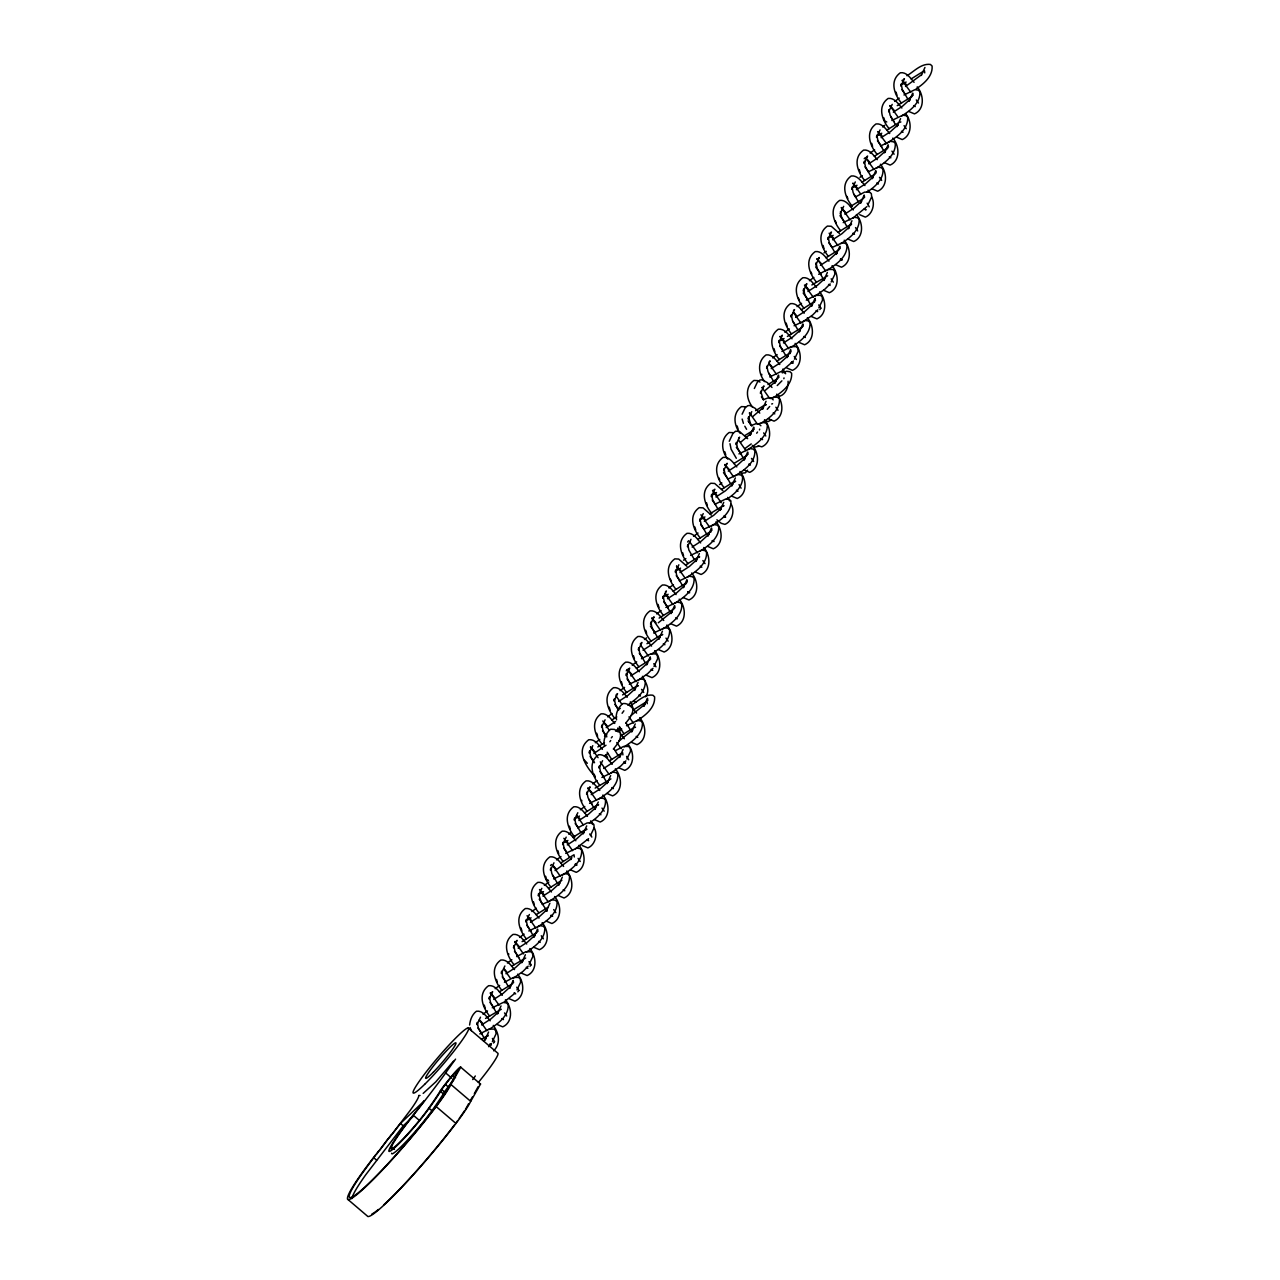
<?xml version="1.0" encoding="UTF-8"?>
<svg xmlns="http://www.w3.org/2000/svg" width="1280" height="1280" viewBox="0 0 1280 1280"><rect width="100%" height="100%" fill="white"/><g stroke="black" fill="none" stroke-linecap="round" stroke-linejoin="round"><path stroke-width="1.5" d="M484.288 1005.104L485.168 1008.144M488.576 1032.064L484.992 1040.096L485.984 1038.192L483.552 1040.976M496.512 979.424L497.392 982.464M501.024 1005.92L497.44 1013.936L498.432 1012.048L490.976 1018.88L481.6 1024.944M508.64 954.736L508.704 953.808M521.008 927.936L521.904 930.976M525.392 954.72L521.808 962.736L522.8 960.848L515.344 967.68L505.968 973.744M533.456 901.776L534.352 904.816M545.616 876.256L546.496 879.296L548.528 880.416M549.888 903.232L546.304 911.248L547.296 909.36L539.856 916.192L530.48 922.256M557.824 850.576L558.72 853.616M562.336 877.072L558.752 885.088L559.744 883.2L552.304 890.032L542.928 896.112M569.44 826.176L570.336 829.216M581.712 801.2L581.76 800.288M586.704 825.872L583.12 833.888L584.112 832L576.672 838.832L567.296 844.912M594.208 774.128L595.088 777.168M596.736 733.248L597.616 736.288M609.184 707.088L610.064 710.128M610.64 775.584L607.76 782.112M621.328 681.568L622.208 684.608M623.088 749.424L619.504 757.456L620.496 755.552L613.056 762.384L603.68 768.464M633.552 655.888L634.432 658.928M635.232 723.904L631.648 731.936L632.64 730.032L618.896 741.12M638.064 682.384L634.48 690.416L635.472 688.512L628.016 695.344L618.656 701.424M645.744 630.288L646.624 633.328M658.064 604.4L658.944 607.44M662.432 631.184L658.848 639.216L659.84 637.312L652.384 644.144L643.024 650.224M682.656 552.72L683.536 555.76M694.88 527.04L695.76 530.08M699.376 553.536L695.792 561.568L696.784 559.664L689.344 566.496L679.968 572.576M706.496 502.64L707.376 505.68M724.864 451.856L725.744 454.896M723.744 502.336L720.16 510.368L721.152 508.464L713.712 515.296L704.336 521.376M711.44 526.032C720.288 520.512 731.616 512.672 730.912 500.944L729.232 499.36L725.952 498.912L714.992 504.208M737.184 425.984L738.064 429.024M735.36 477.936L731.776 485.952L732.768 484.064L725.328 490.896L715.952 496.976M761.712 375.232L761.776 374.304M766.048 401.28L762.464 409.296L763.456 407.408L752.928 416.416M774 348.624L774.88 351.664M786.176 323.024L787.056 326.064M823.088 245.456L823.968 248.496M827.376 272.432L823.792 280.464L824.784 278.56L817.344 285.392L807.968 291.472M851.968 220.752L848.384 228.784L849.376 226.88L841.936 233.712L832.56 239.792M859.248 169.488L860.128 172.528M871.696 143.344L872.576 146.384M883.84 117.824L884.72 120.864L886.752 121.984M896.064 92.144L896.944 95.184M900.576 118.64L896.992 126.656L897.984 124.768L890.528 131.6L881.152 137.68M924.944 67.44L921.36 75.456M469.616 1025.04C470.144 1019.92 472.176 1014.32 476.448 1011.232C482.608 1010.304 486.688 1016.72 490.144 1020.816M723.936 468.608L725.056 474.128L730.256 483.184M729.984 443.712L731.104 449.232L736.304 458.288M840.448 211.632L841.552 217.152L846.752 226.208M852.064 187.216L853.168 192.736L858.368 201.808M487.92 1036.08L488.096 1035.28L481.424 1039.408M586.048 829.888L586.992 829.216M597.664 805.488L598.608 804.8M637.408 686.4L638.352 685.728M634.672 727.52L635.52 727.248M661.776 635.2L662.72 634.528M686.288 583.712L686.464 582.896L673.12 591.184M698.736 557.552L699.664 556.88M710.88 532.032L711.056 531.232L697.712 539.504M723.104 506.352L724.032 505.68M734.72 481.952L735.648 481.28M753.088 431.184L753.264 430.368L744.928 435.536M759.472 429.92L759.664 429.104M765.408 405.296L766.336 404.608M771.712 403.984L772.56 403.712M783.84 378.72L784.032 377.904M790 353.616L790.176 352.816L776.832 361.088M814.4 302.336L814.592 301.52L801.248 309.808M851.312 224.768L851.504 223.968L838.16 232.24M887.472 148.8L887.648 148L874.32 156.272M900.016 122.256L900.864 121.968M494.496 1041.792L493.456 1043.04M518.864 990.576L517.824 991.84M612.336 736.608L611.312 737.872M628.704 759.776L626.592 756.416M688.64 540.72L687.6 541.984M741.088 488.192L739.04 484.576M804.48 285.136L813.28 297.232M820.848 308.304L819.808 309.568M833.296 282.144L831.168 278.8M877.616 131.6L886.464 143.424M857.664 230.944L855.536 227.6M869.216 206.8L867.152 203.184M901.984 80.4L910.832 92.224M729.232 441.28L732.928 433.488L735.568 431.216L739.456 431.424L747.632 438.656M742.112 414.192L745.088 407.968L747.712 405.696L749.92 405.488L755.168 408.32L759.792 413.12M754.336 388.512L757.296 382.288L759.936 380.016L762.144 379.808L767.376 382.64L772 387.456M840.144 213.776L843.68 206.336M851.76 189.36L855.296 181.936M880.064 129.904L876.528 137.328L876.816 135.184L877.936 140.704L883.136 149.76M892.208 104.384L888.672 111.808L888.976 109.664L890.08 115.184L895.28 124.24M592.784 745.68L589.248 753.104L589.552 750.976L590.672 756.496L593.824 762.464M605.104 719.808L601.568 727.232L601.872 725.088L602.992 730.608L606.144 736.576M678.864 564.8L675.328 572.224L675.632 570.096L676.752 575.616L681.952 584.672M691.008 539.28L687.488 546.704L687.776 544.576L688.896 550.096L694.096 559.152M703.232 513.6L699.696 521.024L700 518.896L701.12 524.416L706.32 533.472M723.632 470.736L727.168 463.312L726.096 464.448M751.76 411.648L748.224 419.072L748.528 416.928L751.024 425.312M480.512 1017.184L476.976 1024.608L477.264 1022.464L478.384 1027.984L483.584 1037.04M504.88 965.984L501.344 973.408L501.632 971.264L502.752 976.784L507.952 985.84M529.376 914.496L525.84 921.92L526.144 919.776L527.264 925.296L532.464 934.352M541.824 888.336L538.288 895.76L538.592 893.616L541.088 902.016L547.056 911.056M553.968 862.816L550.432 870.24L550.736 868.096L551.856 873.616L557.056 882.672M566.192 837.136L562.656 844.56L562.96 842.416L564.08 847.936L569.264 856.992M577.808 812.736L574.272 820.16L574.576 818.016L575.696 823.536L580.88 832.592M602.576 760.688L599.04 768.112L599.344 765.984L600.464 771.504L605.648 780.56M794.448 359.152L798.144 351.392L797.808 348.208L796.128 346.608L791.024 346.672L781.904 351.456M818.848 307.856L822.544 300.112L822.208 296.912L820.528 295.328L815.424 295.376L806.304 300.176M831.168 281.984L834.864 274.224L834.528 271.04L832.848 269.44L827.744 269.504L818.624 274.288M867.984 204.624L871.68 196.864L871.344 193.68L869.664 192.096L864.56 192.144L855.44 196.944M654 666.416L657.696 658.656L657.36 655.472L655.68 653.872L650.576 653.936L641.456 658.72M645.52 696.8C650.688 690.288 645.92 682.304 642.464 676.32M598.288 802.032L594.736 809.488L595.728 807.6L588.288 814.432L578.912 820.496M492.368 1041.616L496.064 1033.856L495.728 1030.672L494.048 1029.088L488.944 1029.136L479.824 1033.936M516.96 989.936L520.656 982.176L520.32 978.992L518.64 977.408L513.536 977.456L504.416 982.256M529.184 964.256L532.88 956.496L532.544 953.312L530.864 951.728L525.76 951.776L516.64 956.576M590.512 835.424L594.192 827.664L593.856 824.48L592.176 822.88L587.088 822.944L577.952 827.728M626.88 758.976L630.576 751.216L630.24 748.032L628.56 746.432L623.456 746.496L615.488 750.608M468.512 1103.84L467.888 1105.072A59.488 5.824 -49.6 0 1 465.456 1109.264M607.056 783.6L608.048 781.712L600.608 788.544L591.232 794.624M570.896 859.568L571.888 857.68M375.872 1154.56L372.784 1158.56A84.544 8.272 -49.6 0 0 357.392 1194.16A84.544 8.272 -49.6 0 0 436.176 1106.592A62.432 6.112 -49.6 0 0 450.928 1084.496L460.736 1067.216L480.512 1084.08L470.704 1101.36A62.432 6.112 -49.6 0 1 455.952 1123.44A84.544 8.272 -49.6 0 1 399.792 1189.36A84.544 8.272 -49.6 0 1 367.296 1216L347.52 1199.136M470.448 1100.432L472.384 1097.008M474.336 1093.6L478.176 1086.624M747.568 470.208L745.392 472.832L741.552 473.184M493.68 1050.848C501.072 1043.296 498.928 1033.008 493.264 1025.376M392.272 1133.968L400.432 1123.456L424.416 1100.704L423.808 1101.488A179.536 17.584 -49.6 0 1 412.352 1116.08A64.88 6.352 -49.6 0 0 389.392 1149.056L388.816 1150.848A35.696 3.488 -49.6 0 0 401.248 1141.344A35.696 3.488 -49.6 0 0 425.344 1113.392L429.104 1108.32A111.776 10.944 -49.6 0 0 441.744 1089.552L442.128 1088.96A12.192 1.2 -49.6 0 1 444.688 1085.408L445.408 1084.48A47.008 4.608 -49.6 0 1 452.72 1075.36L458.656 1069.424L448.368 1087.856A59.488 5.824 -49.6 0 1 436.576 1105.504L434.976 1107.664A81.6 7.984 -49.6 0 1 363.376 1188.384A81.6 7.984 -49.6 0 1 362.816 1172.528L378.96 1150.576M391.616 1153.248A35.696 3.488 -49.6 0 0 404.048 1143.728A35.696 3.488 -49.6 0 0 428.144 1115.776L431.92 1110.72A111.776 10.944 -49.6 0 0 444.56 1091.936L444.928 1091.344A12.192 1.2 -49.6 0 1 447.488 1087.808L448.224 1086.864A47.008 4.608 -49.6 0 1 452.448 1081.536M866.992 206.528L853.024 218.016M830.176 283.872L824.896 289.184L815.056 296.128M817.856 309.76L812.576 315.072L802.736 322M793.456 361.04L781.776 371.056M781.904 380.832L777.232 385.536M769.68 406.512L767.248 409.28M756.688 433.216L757.536 432.032M653.008 668.304L647.728 673.616L637.888 680.544M609.856 741.744L610.704 740.544M625.888 760.864L620.608 766.192L610.768 773.12M528.192 966.16L522.912 971.472L513.072 978.4M491.376 1043.504L488.608 1046.672M413.12 1116.48L403.248 1125.84L365.648 1174.912A81.6 7.984 -49.6 0 0 351.984 1198.56M376.784 1153.936L388.256 1138.56M379.872 1149.952L391.376 1134.56M389.152 1137.968L410.192 1110.384A45.536 4.464 -49.6 0 0 418.64 1096.448M453.504 1061.136L435.824 1081.824L423.168 1093.392M864.208 158.752L865.168 157.76M626.288 670.832L627.248 669.84M550.56 865.52L551.52 864.512M530.016 966.24L530.976 965.248M921.488 74.752L905.52 86.48M625.648 723.136C629.36 718.88 633.952 713.024 632.768 707.136L631.088 705.552L627.824 705.104M613.328 749.024C617.04 744.768 621.632 738.912 620.448 733.024L618.768 731.44L615.504 730.992M588.56 838.64L575.536 848.816M571.04 858.864L555.072 870.592M515.024 993.168L504.304 1001.84M902.8 80.24L904.432 78.704L900.896 86.128L901.184 83.984L902.304 89.504L907.504 98.56M865.984 157.584L867.616 156.048L864.08 163.472L864.368 161.344L865.488 166.864L870.688 175.92M805.232 285.232L806.864 283.696L803.328 291.12L803.632 288.976L804.752 294.496L809.936 303.568M713.232 490.736L714.848 489.2L711.312 496.624L711.616 494.48L712.736 500L717.936 509.056M640.288 643.984L641.92 642.448L638.384 649.872L638.688 647.728L639.792 653.248L644.992 662.32M628.08 669.664L629.696 668.128L626.16 675.552L626.464 673.408L627.584 678.928L632.768 688M615.92 695.184L617.552 693.648L614.016 701.072L614.32 698.928L615.44 704.448L618.592 710.416M906.96 75.744C914.128 71.376 921.392 63.2 930.416 64.448L932.096 66.032C932.944 76.096 923.776 83.936 916.064 88.896M894.736 101.424L899.2 98.128M882.592 126.944L884.72 125.296M870.144 153.088L874.608 149.808M809.392 280.736L813.856 277.44M797.072 306.624L801.536 303.328M784.88 332.224L789.36 328.944M772.656 357.904L777.136 354.624M751.248 443.92L744.864 448.608M693.536 536.32L698.016 533.04M668.944 588L673.424 584.704M656.624 613.888L661.104 610.592M644.448 639.488L646.576 637.84M632.224 665.168L636.688 661.872M620.08 690.688L624.544 687.392M607.632 716.848L612.096 713.552M595.312 742.72L599.776 739.44M606.016 745.248L593.888 753.456M592.656 783.888L597.12 780.592M580.336 809.76L584.8 806.48M568.72 834.176L570.848 832.528M556.496 859.856L560.976 856.56M544.352 885.376L548.816 882.08M531.904 911.536L536.384 908.24M519.584 937.408L524.064 934.128M507.408 963.024L511.872 959.728M495.184 988.704L499.648 985.408M483.04 1014.224L487.504 1010.928M622.096 713.28L623.872 710.816M830.384 233.152L831.456 232.016L827.92 239.44L828.224 237.312L829.344 242.832L834.528 251.888M818.224 258.672L819.312 257.536L815.776 264.976L816.08 262.832L817.2 268.352L822.384 277.408M793.472 310.72L794.544 309.584L791.008 317.008L791.312 314.864L792.432 320.384L797.616 329.44M781.28 336.32L782.352 335.184L778.816 342.608L779.12 340.464L780.24 345.984L785.44 355.056M769.056 362L770.128 360.864L766.608 368.288L766.896 366.144L768.016 371.664L773.216 380.736M762.912 387.104L763.984 385.968L760.448 393.392L760.752 391.248L763.248 399.632M738.544 438.304L739.616 437.168L736.08 444.592L736.384 442.448L737.504 447.968L742.688 457.024M771.152 420.064L768.064 421.568L764.384 420.496M758.704 446.224L753.872 447.296M665.344 592.096L666.416 590.96L662.88 598.384L663.184 596.24L664.304 601.76L669.504 610.816M653.024 617.984L654.096 616.848L650.576 624.272L650.864 622.128L651.984 627.648L657.184 636.704M589.056 787.984L590.128 786.848L586.592 794.272L586.896 792.128L588.016 797.648L593.2 806.704M515.984 941.504L517.056 940.368L513.52 947.792L513.824 945.648L514.944 951.184L520.144 960.24M491.568 992.8L492.656 991.664L489.12 999.088L489.424 996.944L490.528 1002.464L495.728 1011.52M859.952 177.328L862.288 175.68M866.944 192.128C874.656 187.168 883.824 179.328 882.96 169.28L881.28 167.68L878 167.232L868.208 171.856M823.968 252.944L826.304 251.296M765.376 390.256L775.904 381.248L774.912 383.152L778.496 375.12L778.896 377.424M740.608 442.304L751.136 433.296L750.16 435.184L753.728 427.152L754.128 429.456M719.52 484.592L721.856 482.944M726.496 499.392C734.208 494.432 743.376 486.592 742.528 476.544L740.832 474.944L737.568 474.496L727.76 479.12M683.536 560.208L685.872 558.56M629.2 703.84C636.912 698.88 646.08 691.04 645.216 680.992L643.536 679.392L640.256 678.944L629.312 684.24M631.6 704.896C638.192 701.2 644.784 693.808 652.928 695.232L654.608 696.832C655.376 708 644.8 715.872 636.288 721.168M615.584 721.504L606.208 727.584M616.752 730L620.096 727.632M619.376 730.576L621.712 728.928M604.432 755.872L607.776 753.52M589.456 822.912C597.168 817.968 606.336 810.112 605.472 800.064L603.792 798.48L600.528 798.032L589.568 803.328M901.552 116.064C910.064 110.752 920.64 102.896 919.872 91.712L918.192 90.128L914.912 89.68L903.968 94.976M875.808 168.48C884.672 162.96 896 155.12 895.28 143.392L893.6 141.808L890.32 141.36L880.528 145.968M840.8 243.696C849.312 238.4 859.888 230.528 859.12 219.36L857.44 217.776L854.176 217.328L843.216 222.624M827.504 269.968C836.368 264.448 847.696 256.624 846.976 244.88L845.296 243.296L842.016 242.848L832.224 247.456M790.56 347.616C799.408 342.096 810.736 334.256 810.032 322.528L808.352 320.928L805.072 320.48L794.112 325.776M772.192 398.384C781.04 392.864 792.368 385.04 791.648 373.296L789.968 371.712L786.704 371.264L782.32 372.88M761.12 423.328C769.616 418.016 780.192 410.16 779.44 398.976L777.744 397.392L774.48 396.944L770.096 398.56M747.824 449.584C756.672 444.064 768 436.24 767.28 424.496L765.6 422.912L762.336 422.464L757.952 424.08M735.376 475.744C744.224 470.224 755.552 462.384 754.832 450.656L753.152 449.056L749.888 448.624L738.928 453.92M700.368 550.96C708.864 545.664 719.44 537.792 718.688 526.624L717.008 525.024L713.728 524.592L703.936 529.2M687.072 577.232C695.92 571.712 707.248 563.872 706.544 552.144L704.864 550.56L701.584 550.112L690.624 555.408M674.624 603.376C683.472 597.856 694.8 590.032 694.096 578.304L692.416 576.704L689.136 576.256L679.344 580.88M658.288 622.8L672.016 611.712L671.04 613.6L674.608 605.584L675.008 607.872M662.304 629.264C671.168 623.744 682.496 615.92 681.776 604.176L680.096 602.592L676.816 602.144L665.872 607.44M651.264 654.128C659.776 648.832 670.352 640.96 669.584 629.792L667.904 628.192L664.624 627.744L653.68 633.04M631.12 715.44L644.864 704.352L643.872 706.256L647.456 698.224L647.84 700.528M624.064 746.848C632.576 741.552 643.152 733.68 642.384 722.512L640.704 720.912L637.44 720.464L626.48 725.76M598.32 799.264C607.184 793.744 618.512 785.92 617.792 774.192L616.112 772.592L612.848 772.144L601.888 777.44M562.176 875.232C571.024 869.712 582.352 861.888 581.648 850.16L579.952 848.56L576.688 848.112L565.728 853.408M550.032 900.752C558.88 895.232 570.208 887.408 569.488 875.68L567.808 874.08L564.544 873.632L553.584 878.928M537.584 926.912C546.432 921.392 557.76 913.568 557.04 901.824L555.36 900.24L552.096 899.792L542.288 904.4M526.416 952.048C534.912 946.752 545.488 938.88 544.736 927.712L543.04 926.112L539.776 925.68L528.816 930.976M488.704 1029.6C497.568 1024.08 508.896 1016.256 508.176 1004.512L506.496 1002.928L503.216 1002.48L492.272 1007.776M902.784 84.096L906.128 82.032M911.12 78.928L924.464 70.64L924.752 72.896M897.232 105.632L912.24 96.32M878.416 135.296L881.76 133.232M886.752 130.128L898.432 122.88M853.664 187.328L856.992 185.264M862 182.16L875.328 173.872M850.384 206.56L863.712 198.288M829.824 237.424L833.152 235.344M826.016 257.76L839.344 249.488M811.888 284.96L827.664 275.776M780.72 340.576L784.048 338.512M787.392 336.448L802.4 327.136M768.032 384.544L778.032 378.336M755.584 410.688L765.584 404.48M733.872 463.536L747.216 455.264M713.216 494.592L716.544 492.528M721.552 489.424L734.896 481.136M701.6 519.008L704.928 516.928M709.936 513.824L723.28 505.552M677.232 570.208L680.576 568.128M685.568 565.024L698.912 556.752M664.784 596.352L668.128 594.288M659.136 618.096L674.144 608.784M646.944 643.712L661.952 634.384M636.4 668.352L649.744 660.064M622.576 694.912L637.584 685.584M611.808 720.032L616.8 716.928M633.648 709.712L646.992 701.44L647.264 703.696M597.824 746.944L604.48 742.8M621.424 735.392L634.768 727.12M609.28 760.912L622.624 752.64L622.896 754.896M595.168 788.096L610.928 778.928M576.176 818.128L579.504 816.048M584.512 812.944L597.856 804.672M564.56 842.528L567.888 840.464M572.896 837.36L586.24 829.072M560.672 863.04L574.016 854.752L574.304 857.008M540.192 893.728L543.52 891.664M548.528 888.56L561.872 880.272M527.744 919.888L531.072 917.808M536.08 914.704L547.76 907.472M522.096 941.632L537.104 932.32M511.568 966.208L525.68 958.048M499.36 991.872L512.688 983.6M485.536 1018.432L501.312 1009.248M893.312 112.144L902.672 106.08L910.128 99.248L909.136 101.136L912.72 93.12L913.104 95.408M891.824 120.496L902.768 115.2L906.048 115.648L907.728 117.232C908.224 130.48 894.896 138.288 884.944 144.288M868.72 163.824L878.08 157.744L885.536 150.912L884.544 152.816L888.128 144.784L888.512 147.088M856.4 189.712L865.76 183.632L873.216 176.8L872.224 178.704L875.808 170.672L876.192 172.976M844.784 214.112L854.144 208.032L861.6 201.2L860.608 203.104L864.192 195.072L864.576 197.376M820.416 265.312L829.776 259.232L837.232 252.4L836.24 254.304L839.824 246.272L840.208 248.576M795.648 317.36L805.024 311.28L812.464 304.448L811.472 306.336L815.056 298.32L815.44 300.608M783.456 342.96L792.832 336.88L800.272 330.048L799.28 331.952L802.864 323.92L803.264 326.224M771.232 368.64L780.608 362.56L788.048 355.728L787.072 357.632L790.64 349.6L791.04 351.904M769.744 376.976L780.704 371.68L783.984 372.128L785.664 373.728M728.272 471.088L737.648 465.008L745.088 458.176L744.096 460.08L747.68 452.048L748.064 454.352M692.112 547.056L701.488 540.976L708.928 534.144L707.952 536.048L711.52 528.016L711.92 530.32M667.52 598.736L676.896 592.656L684.336 585.824L683.344 587.712L686.928 579.696L687.328 582M630.8 675.904L640.176 669.824L647.616 662.992L646.624 664.88L650.208 656.864L650.592 659.168M618.016 709.712L620.32 708.352M604.544 736.288L606.848 734.912M518.16 948.144L527.536 942.064L534.976 935.232L533.984 937.136L537.568 929.104L537.968 931.408M493.76 999.424L503.12 993.36L510.576 986.528L509.584 988.416L513.168 980.4L513.552 982.688M763.872 399.456L768.256 397.84L771.536 398.288L773.216 399.872M751.552 425.344L755.936 423.728L759.216 424.176L760.896 425.76M418.672 1095.456L420.032 1095.504M841.232 259.52L840.32 259.296L842.256 259.952L840.704 258.912M778.464 395.632L780.208 396.048C785.696 394.176 788.656 386.64 788.08 381.216M745.376 406.8L741.488 406.592C732.368 413.12 733.744 425.472 740.128 433.264M761.536 439.136L760.64 438.912L762.56 439.568L761.008 438.528M733.056 432.688L729.168 432.48C720.048 439.008 721.424 451.344 727.808 459.152M724.624 516.704L723.728 516.48L725.648 517.12L724.096 516.08M713.008 541.104L712.112 540.88L714.032 541.536L712.48 540.496M688.64 592.304L687.744 592.08L689.664 592.736L688.112 591.696M624.496 762.672L623.584 762.448L625.52 763.104L623.968 762.064M587.584 840.224L586.672 840L588.608 840.656L587.056 839.616M575.968 864.64L575.056 864.416L576.992 865.056L575.44 864.016M551.6 915.84L550.688 915.616L552.624 916.256L551.072 915.216M864.16 209.216L866.096 209.856L864.528 208.816M791.232 362.464L793.152 363.12L791.6 362.064M758.16 445.76L761.84 446.832C772.32 442.24 771.2 427.424 764.528 419.84M587.328 763.296L584.368 760.048M913.664 105.584L915.232 106.624M908.816 111.472L914.496 113.888C924.976 109.312 923.856 94.48 917.184 86.896M889.888 105.952L891.28 106.88M901.44 131.264L903.008 132.304M896.592 137.152L902.272 139.568C912.128 135.344 912 121.168 905.648 113.76M889.296 156.784L890.864 157.824M884.448 162.672L890.128 165.088C900.608 160.512 899.488 145.68 892.816 138.096M876.848 182.944L878.416 183.984M872 188.832L877.68 191.232C888.16 186.656 887.04 171.824 880.368 164.256M852.976 183.504L857.216 187.872M859.68 214.704L865.36 217.12C872.496 214.288 875.472 203.728 871.68 197.024M841.36 207.92L845.6 212.288M852.912 233.232L854.48 234.272M848.064 239.12L853.744 241.52C864.224 236.944 863.104 222.128 856.432 214.544M835.84 264.8L841.52 267.2C852.016 262.624 850.88 247.792 844.224 240.224M816.992 259.12L821.232 263.488M828.544 284.432L830.112 285.472M823.696 290.32L829.376 292.72C839.856 288.144 838.736 273.328 832.064 265.744M816.112 310.576L817.664 311.616M811.248 316.464L816.928 318.88C827.408 314.304 826.288 299.472 819.616 291.888M803.792 336.464L805.344 337.504M798.944 342.352L804.608 344.768C815.104 340.192 813.968 325.36 807.312 317.776M780.032 336.752L781.44 337.696M786.752 367.952L792.432 370.368C802.912 365.792 801.792 350.96 795.12 343.376M759.984 382.096L757.824 380.64L753.936 380.432C744.816 386.96 746.192 399.312 752.576 407.12M761.664 387.536L763.056 388.464M773.232 412.848L774.784 413.888M768.384 418.736L774.064 421.152C784.544 416.56 783.424 401.744 776.752 394.16M749.44 413.216L750.832 414.144M748.864 464.048L750.416 465.088M744.016 469.936L749.696 472.352C760.176 467.76 759.056 452.944 752.384 445.36M724.848 464.896L729.088 469.264M736.416 490.208L737.968 491.248M731.568 496.096L737.248 498.496C747.728 493.92 746.608 479.088 739.936 471.52M707.632 546.384L713.312 548.784C723.792 544.208 722.672 529.376 716 521.808M700.256 566.176L701.824 567.216M695.408 572.064L701.088 574.464C711.568 569.888 710.448 555.056 703.776 547.488M676.544 566.384L680.784 570.752M683.264 597.584L688.944 599.984C699.424 595.408 698.304 580.576 691.632 573.008M675.664 617.84L677.216 618.88M670.816 623.728L676.496 626.144C686.976 621.568 685.856 606.736 679.184 599.152M651.776 618.416L653.184 619.344M663.344 643.728L664.912 644.768M658.496 649.616L664.176 652.032C674.656 647.44 673.536 632.624 666.864 625.04M651.152 669.328L652.72 670.368M646.304 675.216L651.984 677.632C662.464 673.056 661.344 658.224 654.672 650.64M638.944 695.008L640.496 696.048M634.08 700.896L636.096 702.24M636.192 736.384L637.744 737.424M631.328 742.272L637.008 744.672C647.488 740.096 646.368 725.264 639.696 717.68M590.464 747.264L591.856 748.192M619.12 767.952L624.8 770.352C634.64 766.144 634.512 751.952 628.16 744.544M611.824 787.584L613.376 788.624M606.96 793.472L612.64 795.872C623.12 791.296 622 776.464 615.328 768.88M587.808 788.416L589.2 789.344M599.376 813.728L600.928 814.768M594.512 819.616L600.192 822.032C610.688 817.456 609.552 802.624 602.896 795.04M582.208 845.504L587.888 847.904C595.024 845.088 597.984 834.528 594.208 827.808M570.592 869.904L576.272 872.32C586.752 867.744 585.632 852.912 578.96 845.328M563.216 889.696L564.768 890.736M558.368 895.584L564.048 898C574.528 893.424 573.408 878.592 566.736 871.008M546.224 921.104L551.904 923.52C562.384 918.944 561.264 904.112 554.592 896.528M538.624 941.376L540.176 942.416M533.776 947.264L539.456 949.68C549.936 945.088 548.816 930.272 542.144 922.688M514.736 941.952L516.128 942.88M526.304 967.264L527.856 968.304M521.456 973.152L527.136 975.552C537.616 970.976 536.496 956.144 529.824 948.56M514.112 992.864L515.68 993.904M509.264 998.752L514.944 1001.168C525.424 996.576 524.304 981.76 517.632 974.176M490.336 993.232L491.728 994.16M501.888 1018.544L503.456 1019.584M497.04 1024.432L502.72 1026.848C513.2 1022.256 512.08 1007.44 505.408 999.856M489.744 1044.064L491.312 1045.104M618.112 731.856L614.56 729.424L610.656 729.216C606.064 732.88 602.912 739.632 604.336 745.536M468.288 1028.032L497.712 1053.12A42.656 4.176 -49.6 0 1 478.368 1082.448M452.72 1075.36L455.536 1077.744M455.552 1059.136A147.696 14.464 -49.6 0 0 445.68 1072.96L451.76 1078.144M450.928 1084.496L470.704 1101.36M445.408 1084.48L448.224 1086.864M441.744 1089.552L444.56 1091.936M460.736 1067.216A10.032 0.976 -49.6 0 0 452.4 1075.248A50.16 4.912 -49.6 0 0 444.56 1085.024A15.136 1.488 -49.6 0 0 440.144 1091.136L443.184 1093.728M436.176 1106.592L455.952 1123.44M429.104 1108.32L431.92 1110.72M445.68 1072.96A182.016 17.824 -49.6 0 1 413.344 1115.28L419.424 1120.464M400.432 1123.456L403.248 1125.84M413.344 1115.28A61.904 6.064 -49.6 0 0 391.376 1146.784L394.432 1149.392M373.808 1157.776L376.624 1160.176M716.912 519.792L721.248 523.312L724.928 524.384C732.064 521.552 735.024 510.992 731.248 504.288M627.376 669.664L631.616 674.064M904.128 82.112L906.352 84.64M891.904 107.792L894.128 110.32M879.76 133.312L881.984 135.84M867.312 159.472L869.536 162M839.472 233.504L831.28 226.272L827.392 226.08C816.336 234 821.312 247.904 828.448 256.384M831.152 235.44L833.376 237.968M806.56 287.104L808.784 289.632M794.24 312.992L796.464 315.52M782.064 338.608L784.272 341.12M769.84 364.288L772.048 366.8M722.88 490.688L714.688 483.456L710.8 483.248C699.728 491.168 704.704 505.088 711.856 513.568M714.56 492.608L716.768 495.136M711.264 515.088L703.072 507.856L699.184 507.664C688.112 515.584 693.088 529.488 700.24 537.968M702.944 517.024L705.152 519.552M686.896 566.288L678.704 559.056L674.816 558.864C663.744 566.784 668.72 580.688 675.872 589.168M666.128 594.368L668.336 596.896M653.808 620.256L656.032 622.784M620.336 733.92L624.368 738.8M604.8 723.216L607.024 725.744M592.48 749.104L594.704 751.632M594.832 776.272C586.096 766.832 574.944 750.304 588.72 739.744C594.88 738.816 598.96 745.232 602.432 749.312M589.824 790.256L592.048 792.784M577.504 816.144L579.728 818.672M565.888 840.544L568.112 843.072M553.68 866.224L555.888 868.752M541.52 891.744L543.744 894.272M529.072 917.904L531.296 920.432M516.768 943.792L518.976 946.304M504.576 969.392L506.8 971.92M492.352 995.072L494.576 997.6M480.208 1020.592L482.432 1023.12M914.064 82.336C910.608 78.24 906.528 71.824 900.368 72.752C889.312 80.672 894.288 94.576 901.424 103.072M901.856 108.016C898.384 103.92 894.304 97.504 888.144 98.432C877.088 106.352 882.064 120.256 889.2 128.752M889.696 133.536C886.24 129.44 882.16 123.024 876 123.952C864.944 131.872 869.92 145.776 877.056 154.272M877.248 159.68C873.792 155.6 869.712 149.184 863.552 150.112C852.496 158.032 857.472 171.936 864.608 180.416M864.944 185.568C861.472 181.472 857.392 175.072 851.232 175.984C840.176 183.904 845.152 197.824 852.288 206.304M853.328 209.968C849.856 205.888 845.776 199.472 839.616 200.4C828.56 208.32 833.536 222.224 840.672 230.72M828.96 261.168C825.488 257.088 821.408 250.672 815.248 251.6C804.192 259.52 809.168 273.424 816.304 281.92M816.512 287.328C813.04 283.232 808.96 276.832 802.8 277.744C791.744 285.664 796.72 299.584 803.856 308.064M804.192 313.216C800.72 309.12 796.64 302.704 790.48 303.632C779.424 311.552 784.4 325.456 791.536 333.952M792 338.816C788.528 334.736 784.448 328.32 778.304 329.232C767.232 337.152 772.208 351.072 779.36 359.552M779.776 364.496C776.32 360.4 772.224 354 766.08 354.912C756.96 361.44 758.336 373.792 764.72 381.6M736.816 466.944C733.344 462.864 729.264 456.448 723.12 457.376C712.048 465.296 717.024 479.2 724.16 487.68M700.656 542.912C697.2 538.832 693.104 532.416 686.96 533.344C675.904 541.264 680.88 555.168 688.016 563.648M676.064 594.592C672.592 590.496 668.512 584.096 662.368 585.008C651.296 592.928 656.272 606.848 663.424 615.328M663.744 620.48C660.288 616.384 656.192 609.968 650.048 610.896C638.992 618.816 643.968 632.72 651.104 641.216M651.568 646.08C648.096 641.984 644.016 635.584 637.856 636.496C626.8 644.416 631.776 658.336 638.912 666.816M639.344 671.76C635.872 667.664 631.792 661.264 625.632 662.176C614.576 670.096 619.552 684.016 626.688 692.496M627.2 697.28C623.728 693.184 619.648 686.784 613.488 687.696C602.432 695.616 607.408 709.536 614.544 718.016M636.592 713.12C633.12 709.04 629.04 702.624 622.88 703.552C618.272 707.2 615.12 713.952 616.56 719.856M614.752 723.44C611.28 719.344 607.2 712.928 601.04 713.856C589.984 721.776 594.96 735.68 602.096 744.176M612.224 764.32C608.752 760.24 604.672 753.824 598.512 754.752C587.456 762.672 592.432 776.576 599.568 785.056M599.776 790.48C596.304 786.384 592.224 779.984 586.064 780.896C575.008 788.816 579.984 802.736 587.12 811.216M587.456 816.368C583.984 812.272 579.904 805.856 573.76 806.784C562.688 814.704 567.664 828.608 574.8 837.104M575.84 840.768C572.368 836.672 568.288 830.272 562.144 831.184C551.072 839.104 556.048 853.024 563.184 861.504M563.616 866.448C560.144 862.352 556.064 855.952 549.92 856.864C538.848 864.784 543.824 878.704 550.976 887.184M551.472 891.968C548 887.872 543.92 881.472 537.776 882.384C526.704 890.304 531.68 904.224 538.816 912.704M539.024 918.128C535.552 914.032 531.472 907.616 525.328 908.544C514.256 916.464 519.232 930.368 526.368 938.864M526.704 944C523.232 939.92 519.152 933.504 513.008 934.432C501.936 942.352 506.912 956.256 514.064 964.736M514.512 969.616C511.056 965.52 506.976 959.104 500.816 960.032C489.76 967.952 494.736 981.856 501.872 990.352M502.304 995.296C498.832 991.2 494.752 984.784 488.592 985.712C477.536 993.632 482.512 1007.536 489.648 1016.032M916.288 99.952L918.48 103.04M901.824 89.552L905.104 94.192M889.888 105.552L897.52 116.368M904.064 125.632L906.256 128.72M890.704 116.784L893.968 121.408M891.92 151.152L894.112 154.24M877.456 140.752L881.824 146.928M866.384 158.768L874.016 169.584M879.472 177.312L881.664 180.4M865.008 166.912L868.288 171.536M852.976 183.12L860.608 193.92M853.792 194.336L855.968 197.424M841.36 207.52L850.08 219.872M839.984 215.648L844.352 221.824M829.136 233.2L837.872 245.552M828.864 242.88L832.128 247.504M816.992 258.72L825.728 271.072M815.616 266.848L821.072 274.576M818.72 304.944L820.912 308.032M803.168 293.008L808.624 300.736M793.312 312.304L800.96 323.104M793.04 321.984L795.216 325.072M780.048 336.368L788.768 348.72M794.224 356.432L796.4 359.52M779.76 346.048L783.04 350.672M768.912 363.584L776.544 374.4M768.624 373.264L770.816 376.352M762.768 388.688L769.312 397.952M775.856 407.216L778.032 410.304M761.392 396.816L763.568 399.904M749.44 412.816L757.088 423.632M763.632 432.896L765.808 435.984M748.688 421.44L751.952 426.064M748.08 420.96L751.344 425.584M738.4 439.888L746.032 450.688M751.488 458.416L753.664 461.504M736.368 447.328L741.392 454.192M724.848 464.496L733.584 476.848M723.488 472.624L727.84 478.8M712.544 490.384L721.264 502.736M712.256 500.048L715.52 504.688M700.928 514.784L709.648 527.136M700.64 524.464L703.92 529.088M689.792 542L697.424 552.816M702.88 560.544L705.056 563.632M676.56 565.984L685.28 578.336M676.272 575.664L679.552 580.288M665.2 593.68L672.832 604.496M663.824 601.808L668.192 607.984M651.792 618.016L660.512 630.368M665.968 638.096L668.144 641.184M650.416 626.16L654.784 632.336M640.688 645.168L648.32 655.984M653.776 663.696L655.968 666.784M639.312 653.296L642.592 657.936M627.376 669.312L636.112 681.664M641.568 689.376L643.744 692.464M627.104 678.976L630.368 683.616M616.32 696.368L621.776 704.096M628.992 716.848L633.36 723.024M614.944 704.512L618.224 709.136M602.784 720.976L609.328 730.24M616.768 742.528L621.136 748.704M602.512 730.656L606.864 736.832M590.464 746.864L598.096 757.68M600.256 761.872L608.992 774.224M590.192 756.544L594.544 762.72M599.984 771.552L604.336 777.728M587.808 788.016L596.544 800.384M602 808.096L604.176 811.184M588.624 799.248L591.888 803.872M576.576 815.456L583.136 824.72M589.68 833.984L591.856 837.072M575.216 823.584L578.48 828.224M563.872 838.304L572.608 850.672M578.064 858.384L580.24 861.472M563.6 847.984L566.864 852.624M552.752 865.536L560.384 876.352M552.464 875.216L554.64 878.304M539.504 889.52L548.24 901.872M553.696 909.584L555.872 912.672M539.232 899.184L542.496 903.824M527.056 915.664L535.792 928.016M541.248 935.744L543.424 938.832M526.784 925.344L531.152 931.52M514.752 941.552L523.472 953.904M528.928 961.632L531.104 964.72M514.464 951.232L518.832 957.408M503.648 968.704L510.192 977.968M516.736 987.232L518.928 990.32M502.272 976.832L505.552 981.472M490.336 992.832L499.056 1005.184M504.512 1012.912L506.704 1016M490.048 1002.512L494.416 1008.688M479.28 1019.904L486.912 1030.704M492.368 1038.432L494.56 1041.52M477.904 1028.032L482.272 1034.208M630.016 729.36L626.208 723.168M623.936 733.856L619.408 726.512M617.792 755.04L613.984 748.848M611.712 759.536L607.2 752.192M868.048 190.128L869.408 192.496M782.896 369.056L784.928 372.592M744.8 426.208L746.576 429.312M727.616 497.392L729.632 500.928M630.304 701.84L632.336 705.376M617.856 728L619.888 731.536M606.224 755.056L607.568 757.424M590.576 820.928L592.592 824.464M846.88 196.304L847.808 198.416M835.264 220.704L836.192 222.816M810.896 271.904L811.824 274.016M798.448 298.064L799.376 300.176M718.752 477.68L719.696 479.792M670.448 579.168L671.392 581.28M743.424 423.344L742.16 419.072M470.128 1027.536L471.28 1030.672M472.704 1079.584A147.696 14.464 -49.6 0 1 475.328 1075.984M479.472 1084.368A10.032 0.976 -49.6 0 1 480.512 1084.08M454.48 1124.864A81.6 7.984 -49.6 0 1 383.584 1204.976M378.384 1209.488A81.6 7.984 -49.6 0 1 371.808 1214.112M464.416 1110.896A59.488 5.824 -49.6 0 1 459.248 1118.416M457.712 1120.528A59.488 5.824 -49.6 0 1 456.112 1122.72M391.376 1146.784A32.736 3.2 -49.6 0 0 402.256 1139.728A32.736 3.2 -49.6 0 0 427.872 1109.36A108.736 10.64 -49.6 0 0 440.144 1091.136M453.072 1080.768A47.008 4.608 -49.6 0 1 453.696 1079.984M424.64 1084.352A42.656 4.176 -49.6 0 0 468.544 1029.408A42.656 4.176 -49.6 0 0 429.28 1068A42.656 4.176 -49.6 0 0 424.64 1084.352M433.472 1072.064A23.232 2.272 -49.6 0 0 455.984 1043.136A23.232 2.272 -49.6 0 0 432.992 1066.576A23.232 2.272 -49.6 0 0 433.472 1072.064"/></g></svg>
